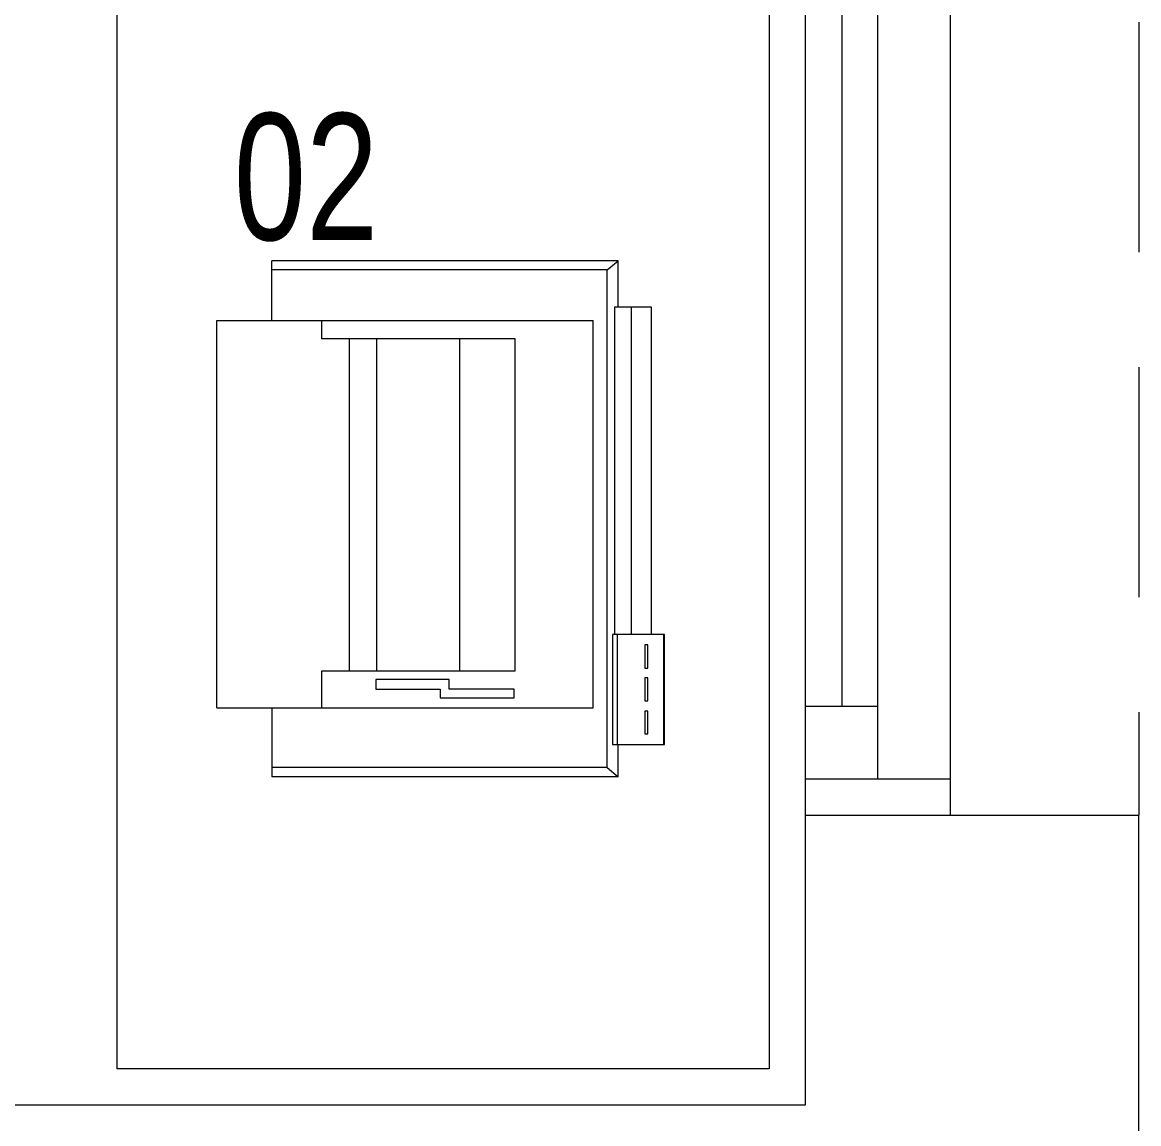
# Model space of a CAD drawing. Header units: inches. Extents: x -501855 to 57169, y -29325 to 19878.
# Drawn here: x 48277 to 49048, y 5590 to 6350 of the extents above; entities that cross this region are included whole.
import ezdxf

# ---------------------------------------------------------------- set-up
doc = ezdxf.new("R2010")
doc.units = ezdxf.units.IN
doc.header["$LTSCALE"] = 25
doc.header["$MEASUREMENT"] = 0
doc.linetypes.add('00-Ground Floor$0$HIDDEN', pattern=[9.525, 6.35, -3.175])
doc.linetypes.add('DASHDOT', pattern=[25.4, 12.7, -6.35, 0, -6.35])
doc.layers.get('0').update_dxf_attribs({"color": 8})
for name, color, linetype, lineweight in [('00-Ground Floor$0$72_EGR_EQP_TAG', 142, 'Continuous', 5), ('00-Ground Floor$0$Aluminum', 251, 'Continuous', 5), ('00-Ground Floor$0$LOADING', 253, 'Continuous', 5), ('00-Ground Floor$0$Proj', 251, 'Continuous', 5), ('00-Ground Floor$0$Walls', 251, 'Continuous', 5), ('E-LITE-CLNG-CNDT', 6, 'DASHDOT', 35)]:
    doc.layers.add(name, color=color, linetype=linetype, lineweight=lineweight)
doc.styles.add('00-Ground Floor$0$X3G_ENTITY_257CFD', font='swisscl.ttf', dxfattribs={"height": 200})

# ---------------------------------------------------------------- blocks, each defined once
blk = doc.blocks.new('00-Ground Floor$0$ITPPLT2C-P')
at = {"color": 0}
for p, q in [((0.02286, 0.03177), (0.26184, 0.03177)), ((0.03041, 0.02557), (0.02286, 0.03177)), ((0.02286, 0), (0.02286, 0.03177)), ((0.26184, -0.00959), (0.26184, 0.03177)), ((0.03041, -0.31823), (0.03041, 0.02557)), ((0.03041, 0.02557), (0.26184, 0.02557)), ((0, 0), (0, -0.22622)), ((0.02518, 0), (0, 0)), ((0.01395, 0), (0.01395, -0.22622)), ((0.02518, 0), (0.01395, 0)), ((0.02518, -0.22622), (0.02518, 0)), ((0.0401, -0.27688), (0.0401, -0.00959)), ((0.3, -0.00959), (0.0401, -0.00959)), ((0.22741, -0.02218), (0.22741, -0.00959)), ((0.3, -0.27688), (0.3, -0.00959)), ((0.09395, -0.2515), (0.09395, -0.02218)), ((0.09395, -0.02218), (0.22741, -0.02218)), ((0.13211, -0.2515), (0.13211, -0.02218)), ((0.18945, -0.2515), (0.18945, -0.02218)), ((0.20824, -0.2515), (0.20824, -0.02218)), ((-0.0091, -0.22622), (0.02673, -0.22622)), ((-0.0091, -0.30235), (-0.0091, -0.22622)), ((-0.00872, -0.22622), (0.02363, -0.22622)), ((-0.00872, -0.30235), (-0.00872, -0.22622)), ((0, -0.22622), (0.02518, -0.22622)), ((0.01395, -0.22622), (0.02518, -0.22622)), ((0.02363, -0.22622), (0.02363, -0.30235)), ((0.02673, -0.22622), (0.02673, -0.30235)), ((0.00232, -0.24947), (0.00232, -0.23339)), ((0.00232, -0.23339), (0.00446, -0.23339)), ((0.00446, -0.23339), (0.00446, -0.24947)), ((0.00446, -0.24947), (0.00232, -0.24947)), ((0.22741, -0.2515), (0.09395, -0.2515)), ((0.22741, -0.27688), (0.22741, -0.2515)), ((0.00232, -0.27213), (0.00232, -0.25625)), ((0.00232, -0.25625), (0.00446, -0.25625)), ((0.00446, -0.25625), (0.00446, -0.27213)), ((0.13947, -0.2575), (0.19003, -0.2575)), ((0.13947, -0.26409), (0.13947, -0.2575)), ((0.19003, -0.2575), (0.19003, -0.26409)), ((0.09472, -0.2701), (0.09472, -0.26409)), ((0.09472, -0.26409), (0.13947, -0.26409)), ((0.19003, -0.26409), (0.14567, -0.26409)), ((0.14567, -0.26409), (0.14567, -0.2701)), ((0.00446, -0.27213), (0.00232, -0.27213)), ((0.3, -0.27688), (0.0401, -0.27688)), ((0.14567, -0.2701), (0.09472, -0.2701)), ((0.26184, -0.27688), (0.26184, -0.32462)), ((0.00232, -0.29499), (0.00232, -0.2793)), ((0.00232, -0.2793), (0.00446, -0.2793)), ((0.00446, -0.2793), (0.00446, -0.29499)), ((0.00446, -0.29499), (0.00232, -0.29499)), ((0.02673, -0.30235), (-0.0091, -0.30235)), ((0.02363, -0.30235), (-0.00872, -0.30235)), ((0.02286, -0.32462), (0.02286, -0.30235)), ((0.03041, -0.31823), (0.02286, -0.32462)), ((0.03041, -0.31823), (0.26184, -0.31823)), ((0.02286, -0.32462), (0.26184, -0.32462))]:
    blk.add_line(p, q, dxfattribs=at)
blk = doc.blocks.new('00-Ground Floor$0$GF21046-P')
for p, q in [((0.4, 0.45), (-0.4, 0.45)), ((-0.4, 0.45), (-0.4, 0)), ((-0.4, 0), (0.4, 0))]:
    blk.add_line(p, q)
blk = doc.blocks.new('00-Ground Floor')
at = {"layer": '00-Ground Floor$0$Aluminum'}
for p, q in [((48817.93, 5802.57, 0), (48817.93, 7302.57, 0)), ((48917.93, 5802.57, 0), (48917.93, 7302.57, 0)), ((48867.93, 5827.57, 0), (48867.93, 7277.57, 0)), ((48842.93, 7227.57, 0), (48842.93, 5877.57, 0)), ((48867.93, 5877.57, 0), (48817.93, 5877.57, 0)), ((48917.93, 5827.57, 0), (48817.93, 5827.57, 0))]:
    blk.add_line(p, q, dxfattribs=at)
at = {"layer": '00-Ground Floor$0$Proj', "linetype": '00-Ground Floor$0$HIDDEN'}
blk.add_line((49047.93, 7302.57, 0), (49047.93, 5802.57, 0), dxfattribs=at)
at = {"layer": '00-Ground Floor$0$Walls'}
for p, q in [((48817.93, 5602.57, 0), (48817.93, 5802.57, 0)), ((48817.93, 5802.57, 0), (49047.93, 5802.57, 0)), ((49047.93, 5052.57, 0), (49047.93, 5802.57, 0)), ((46297.93, 5602.57, 0), (48817.93, 5602.57, 0)), ((46297.93, 5602.57, 0), (48817.93, 5602.57, 0))]:
    blk.add_line(p, q, dxfattribs=at)
at = {"layer": '00-Ground Floor$0$LOADING', "xscale": -1000, "yscale": 1000, "zscale": 1000, "rotation": 270}
blk.add_blockref('00-Ground Floor$0$GF21046-P', (48342.93, 6027.57, 0), dxfattribs=at)
at = {"layer": '00-Ground Floor$0$LOADING', "extrusion": (7.77426e-06, -1.57465e-11, -1), "xscale": 1000.000000000001, "yscale": 1000.000000000001, "zscale": 1000.000000000001, "rotation": 0.001410758509388341}
blk.add_blockref('00-Ground Floor$0$ITPPLT2C-P', (-48711.54, 6153.66, 0.36), dxfattribs=at)
at = {"layer": '00-Ground Floor$0$72_EGR_EQP_TAG', "insert": (48473.24, 6287.19, 0.02), "char_height": 87.473, "attachment_point": 2, "style": '00-Ground Floor$0$X3G_ENTITY_257CFD'}
blk.add_mtext('02', dxfattribs=at)

msp = doc.modelspace()

# ---------------------------------------------------------------- block references
at = {"layer": 'E-LITE-CLNG-CNDT'}
msp.add_blockref('00-Ground Floor', (0, 0), dxfattribs=at)

doc.saveas('drawing.dxf')
